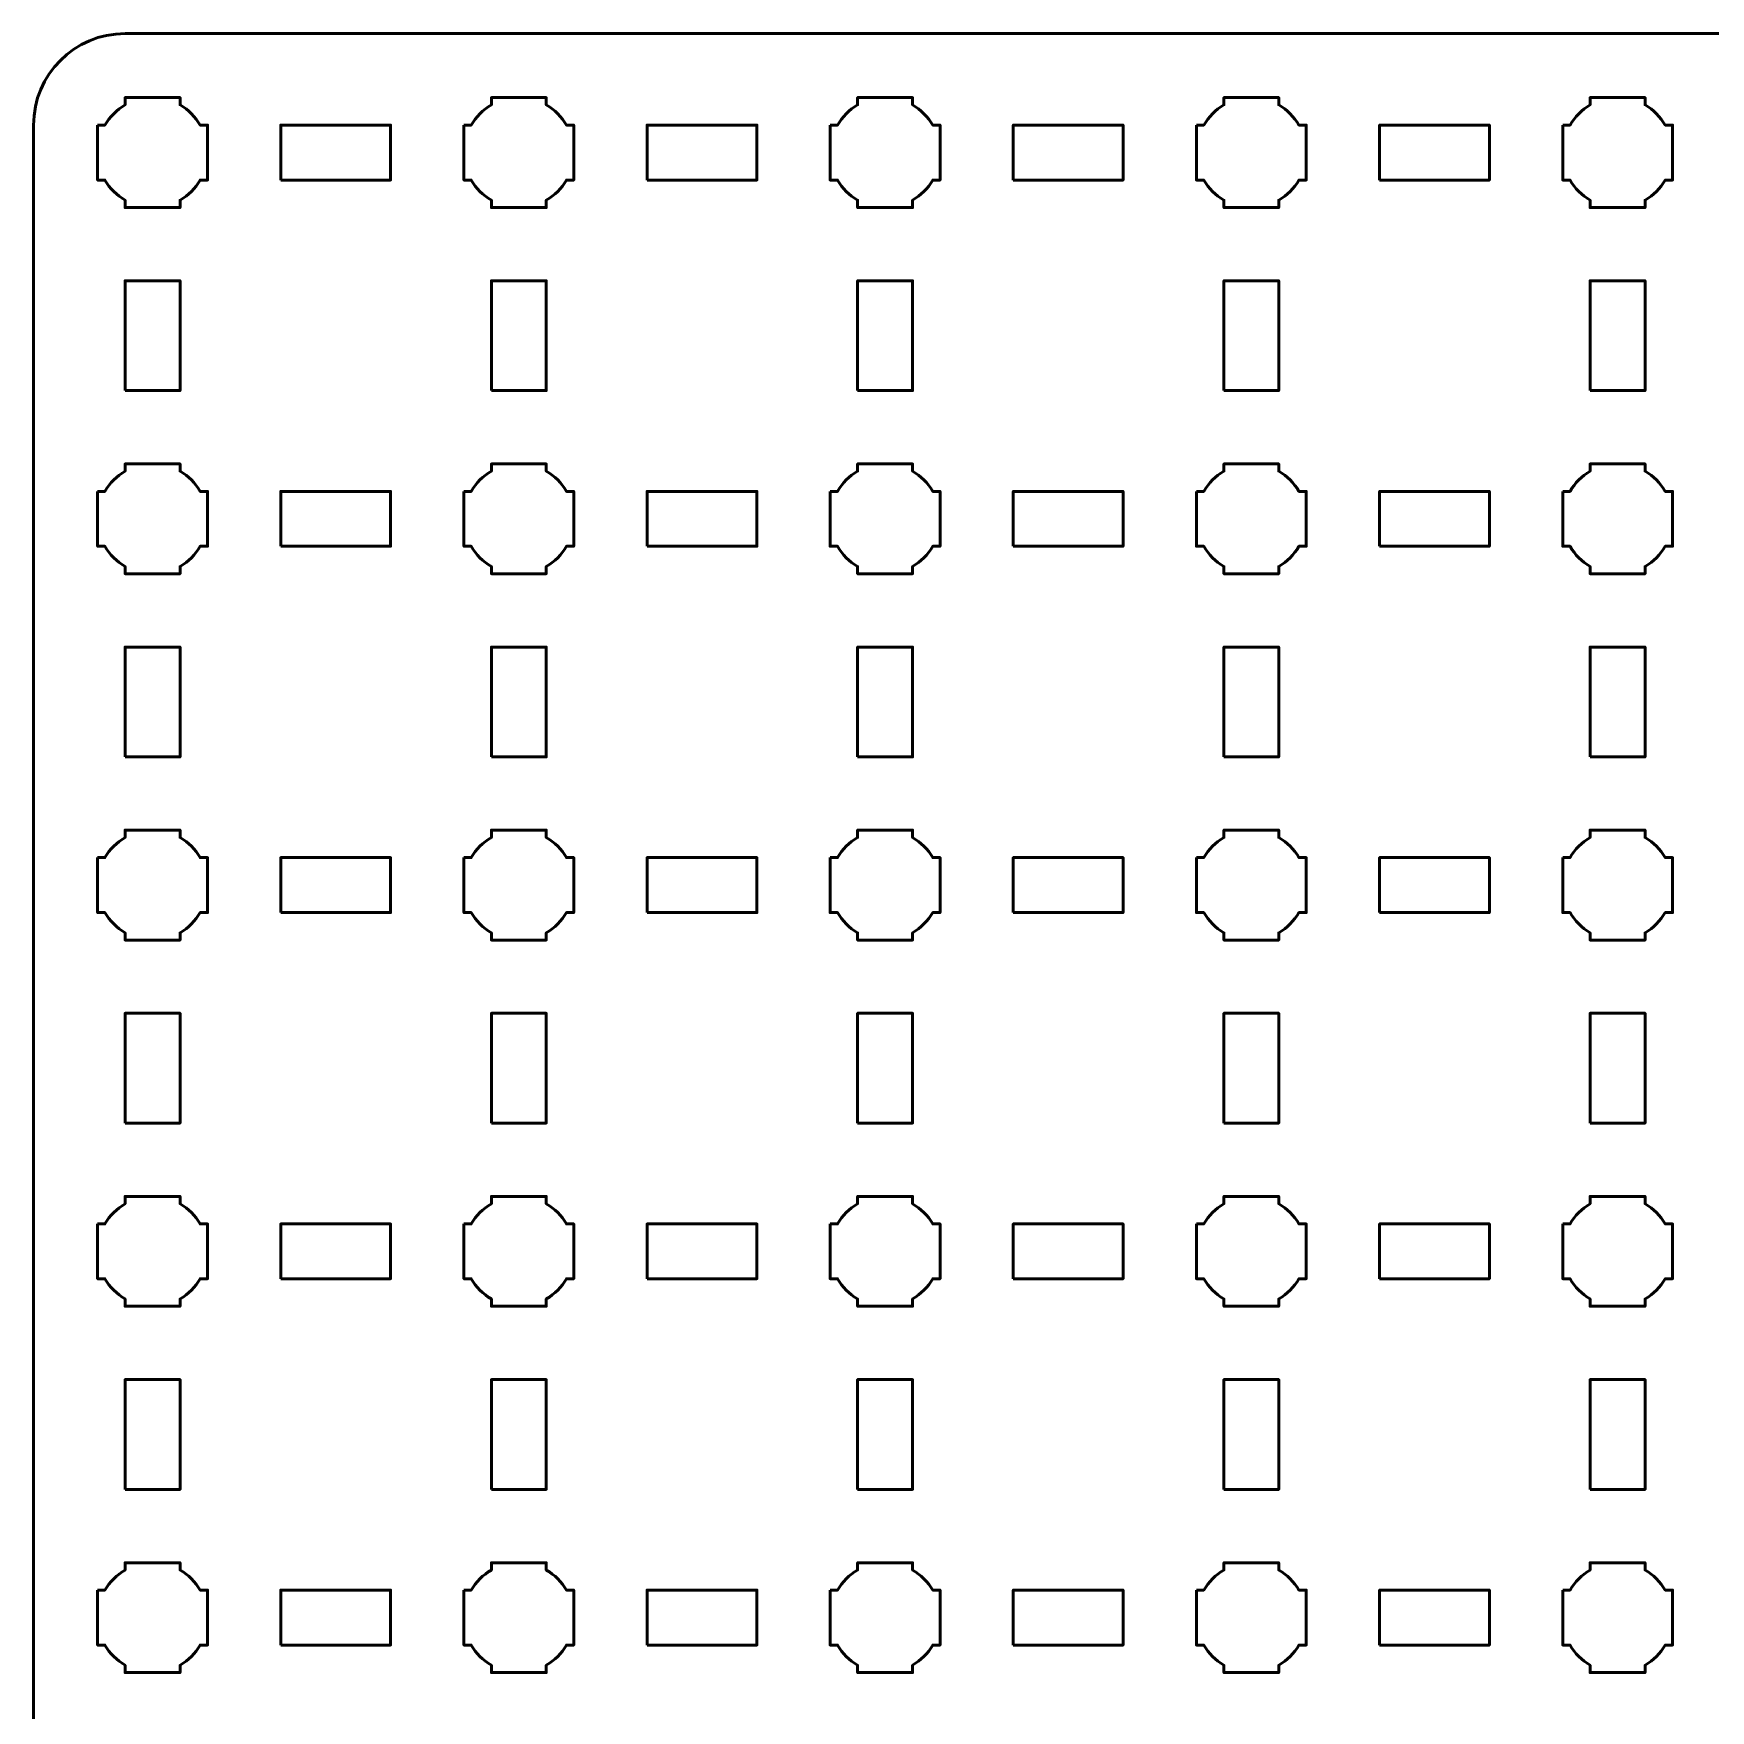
# Model space of a CAD drawing. Header units: centimetres. Extents: x -20.1 to -0.8, y -24.5 to -5.2.
# Drawn here: x -20.15 to -10.99, y -14.36 to -5.2 of the extents above; entities that cross this region are included whole.
import ezdxf

# ---------------------------------------------------------------- set-up
doc = ezdxf.new("R2010")
doc.units = ezdxf.units.CM
doc.header["$MEASUREMENT"] = 0
doc.layers.add('Layer 1', color=7, linetype='Continuous')

msp = doc.modelspace()

# ---------------------------------------------------------------- linework, layer by layer
at = {"layer": 'Layer 1', "color": 250, "lineweight": 53}
for points in [[(-18.8, -6), (-18.2, -6), (-18.2, -5.7), (-18.8, -5.7), (-18.8, -6)], [(-16.8, -6), (-16.2, -6), (-16.2, -5.7), (-16.8, -5.7), (-16.8, -6)], [(-14.8, -6), (-14.2, -6), (-14.2, -5.7), (-14.8, -5.7), (-14.8, -6)], [(-12.8, -6), (-12.2, -6), (-12.2, -5.7), (-12.8, -5.7), (-12.8, -6)], [(-19.65, -7.15), (-19.35, -7.15), (-19.35, -6.55), (-19.65, -6.55), (-19.65, -7.15)], [(-17.65, -7.15), (-17.35, -7.15), (-17.35, -6.55), (-17.65, -6.55), (-17.65, -7.15)], [(-15.65, -7.15), (-15.35, -7.15), (-15.35, -6.55), (-15.65, -6.55), (-15.65, -7.15)], [(-13.65, -7.15), (-13.35, -7.15), (-13.35, -6.55), (-13.65, -6.55), (-13.65, -7.15)], [(-11.65, -7.15), (-11.35, -7.15), (-11.35, -6.55), (-11.65, -6.55), (-11.65, -7.15)], [(-18.8, -8), (-18.2, -8), (-18.2, -7.7), (-18.8, -7.7), (-18.8, -8)], [(-16.8, -8), (-16.2, -8), (-16.2, -7.7), (-16.8, -7.7), (-16.8, -8)], [(-14.8, -8), (-14.2, -8), (-14.2, -7.7), (-14.8, -7.7), (-14.8, -8)], [(-12.8, -8), (-12.2, -8), (-12.2, -7.7), (-12.8, -7.7), (-12.8, -8)], [(-19.65, -9.15), (-19.35, -9.15), (-19.35, -8.55), (-19.65, -8.55), (-19.65, -9.15)], [(-17.65, -9.15), (-17.35, -9.15), (-17.35, -8.55), (-17.65, -8.55), (-17.65, -9.15)], [(-15.65, -9.15), (-15.35, -9.15), (-15.35, -8.55), (-15.65, -8.55), (-15.65, -9.15)], [(-13.65, -9.15), (-13.35, -9.15), (-13.35, -8.55), (-13.65, -8.55), (-13.65, -9.15)], [(-11.65, -9.15), (-11.35, -9.15), (-11.35, -8.55), (-11.65, -8.55), (-11.65, -9.15)], [(-18.8, -10), (-18.2, -10), (-18.2, -9.7), (-18.8, -9.7), (-18.8, -10)], [(-16.8, -10), (-16.2, -10), (-16.2, -9.7), (-16.8, -9.7), (-16.8, -10)], [(-14.8, -10), (-14.2, -10), (-14.2, -9.7), (-14.8, -9.7), (-14.8, -10)], [(-12.8, -10), (-12.2, -10), (-12.2, -9.7), (-12.8, -9.7), (-12.8, -10)], [(-19.65, -11.15), (-19.35, -11.15), (-19.35, -10.55), (-19.65, -10.55), (-19.65, -11.15)], [(-17.65, -11.15), (-17.35, -11.15), (-17.35, -10.55), (-17.65, -10.55), (-17.65, -11.15)], [(-15.65, -11.15), (-15.35, -11.15), (-15.35, -10.55), (-15.65, -10.55), (-15.65, -11.15)], [(-13.65, -11.15), (-13.35, -11.15), (-13.35, -10.55), (-13.65, -10.55), (-13.65, -11.15)], [(-11.65, -11.15), (-11.35, -11.15), (-11.35, -10.55), (-11.65, -10.55), (-11.65, -11.15)], [(-18.8, -12), (-18.2, -12), (-18.2, -11.7), (-18.8, -11.7), (-18.8, -12)], [(-16.8, -12), (-16.2, -12), (-16.2, -11.7), (-16.8, -11.7), (-16.8, -12)], [(-14.8, -12), (-14.2, -12), (-14.2, -11.7), (-14.8, -11.7), (-14.8, -12)], [(-12.8, -12), (-12.2, -12), (-12.2, -11.7), (-12.8, -11.7), (-12.8, -12)], [(-19.65, -13.15), (-19.35, -13.15), (-19.35, -12.55), (-19.65, -12.55), (-19.65, -13.15)], [(-17.65, -13.15), (-17.35, -13.15), (-17.35, -12.55), (-17.65, -12.55), (-17.65, -13.15)], [(-15.65, -13.15), (-15.35, -13.15), (-15.35, -12.55), (-15.65, -12.55), (-15.65, -13.15)], [(-13.65, -13.15), (-13.35, -13.15), (-13.35, -12.55), (-13.65, -12.55), (-13.65, -13.15)], [(-11.65, -13.15), (-11.35, -13.15), (-11.35, -12.55), (-11.65, -12.55), (-11.65, -13.15)], [(-18.8, -14), (-18.2, -14), (-18.2, -13.7), (-18.8, -13.7), (-18.8, -14)], [(-16.8, -14), (-16.2, -14), (-16.2, -13.7), (-16.8, -13.7), (-16.8, -14)], [(-14.8, -14), (-14.2, -14), (-14.2, -13.7), (-14.8, -13.7), (-14.8, -14)], [(-12.8, -14), (-12.2, -14), (-12.2, -13.7), (-12.8, -13.7), (-12.8, -14)]]:
    msp.add_lwpolyline(points, close=True, dxfattribs=at)
msp.add_open_spline([(-20.15, -24), (-20.15, -24), (-20.15, -5.7), (-20.15, -5.7), (-20.15, -5.7), (-20.15, -5.42391), (-19.92609, -5.2), (-19.65, -5.2), (-19.65, -5.2), (-19.65, -5.2), (-1.35, -5.2), (-1.35, -5.2), (-1.35, -5.2), (-1.07391, -5.2), (-0.85, -5.42391), (-0.85, -5.7), (-0.85, -5.7), (-0.85, -5.7), (-0.85, -24), (-0.85, -24), (-0.85, -24), (-0.85, -24.27609), (-1.07391, -24.5), (-1.35, -24.5), (-1.35, -24.5), (-1.35, -24.5), (-19.65, -24.5), (-19.65, -24.5), (-19.65, -24.5), (-19.92609, -24.5), (-20.15, -24.27609), (-20.15, -24)], degree=3, knots=[0, 0, 0, 0, 0.125, 0.125, 0.125, 0.125, 0.25, 0.25, 0.25, 0.25, 0.375, 0.375, 0.375, 0.375, 0.5, 0.5, 0.5, 0.5, 0.625, 0.625, 0.625, 0.625, 0.75, 0.75, 0.75, 0.75, 0.875, 0.875, 0.875, 0.875, 1, 1, 1, 1], dxfattribs=at)
at = {"layer": 'Layer 1', "lineweight": 53}
for points in [[(-19.8, -5.7), (-19.8, -5.7), (-19.75985, -5.7), (-19.75985, -5.7), (-19.75985, -5.7), (-19.7335, -5.65447), (-19.69553, -5.6165), (-19.65, -5.59015), (-19.65, -5.59015), (-19.65, -5.59015), (-19.65, -5.55), (-19.65, -5.55), (-19.65, -5.55), (-19.65, -5.55), (-19.5, -5.55), (-19.5, -5.55), (-19.5, -5.55), (-19.5, -5.55), (-19.35, -5.55), (-19.35, -5.55), (-19.35, -5.55), (-19.35, -5.55), (-19.35, -5.59015), (-19.35, -5.59015), (-19.35, -5.59015), (-19.30447, -5.6165), (-19.2665, -5.65447), (-19.24015, -5.7), (-19.24015, -5.7), (-19.24015, -5.7), (-19.2, -5.7), (-19.2, -5.7), (-19.2, -5.7), (-19.2, -5.7), (-19.2, -5.85), (-19.2, -5.85), (-19.2, -5.85), (-19.2, -5.85), (-19.2, -6), (-19.2, -6), (-19.2, -6), (-19.2, -6), (-19.24015, -6), (-19.24015, -6), (-19.24015, -6), (-19.2665, -6.04553), (-19.30447, -6.0835), (-19.35, -6.10985), (-19.35, -6.10985), (-19.35, -6.10985), (-19.35, -6.15), (-19.35, -6.15), (-19.35, -6.15), (-19.35, -6.15), (-19.5, -6.15), (-19.5, -6.15), (-19.5, -6.15), (-19.5, -6.15), (-19.65, -6.15), (-19.65, -6.15), (-19.65, -6.15), (-19.65, -6.15), (-19.65, -6.10985), (-19.65, -6.10985), (-19.65, -6.10985), (-19.69553, -6.0835), (-19.7335, -6.04553), (-19.75985, -6), (-19.75985, -6), (-19.75985, -6), (-19.8, -6), (-19.8, -6), (-19.8, -6), (-19.8, -6), (-19.8, -5.85), (-19.8, -5.85), (-19.8, -5.85), (-19.8, -5.85), (-19.8, -5.7), (-19.8, -5.7)], [(-17.8, -5.7), (-17.8, -5.7), (-17.75985, -5.7), (-17.75985, -5.7), (-17.75985, -5.7), (-17.7335, -5.65447), (-17.69553, -5.6165), (-17.65, -5.59015), (-17.65, -5.59015), (-17.65, -5.59015), (-17.65, -5.55), (-17.65, -5.55), (-17.65, -5.55), (-17.65, -5.55), (-17.5, -5.55), (-17.5, -5.55), (-17.5, -5.55), (-17.5, -5.55), (-17.35, -5.55), (-17.35, -5.55), (-17.35, -5.55), (-17.35, -5.55), (-17.35, -5.59015), (-17.35, -5.59015), (-17.35, -5.59015), (-17.30447, -5.6165), (-17.2665, -5.65447), (-17.24015, -5.7), (-17.24015, -5.7), (-17.24015, -5.7), (-17.2, -5.7), (-17.2, -5.7), (-17.2, -5.7), (-17.2, -5.7), (-17.2, -5.85), (-17.2, -5.85), (-17.2, -5.85), (-17.2, -5.85), (-17.2, -6), (-17.2, -6), (-17.2, -6), (-17.2, -6), (-17.24015, -6), (-17.24015, -6), (-17.24015, -6), (-17.2665, -6.04553), (-17.30447, -6.0835), (-17.35, -6.10985), (-17.35, -6.10985), (-17.35, -6.10985), (-17.35, -6.15), (-17.35, -6.15), (-17.35, -6.15), (-17.35, -6.15), (-17.5, -6.15), (-17.5, -6.15), (-17.5, -6.15), (-17.5, -6.15), (-17.65, -6.15), (-17.65, -6.15), (-17.65, -6.15), (-17.65, -6.15), (-17.65, -6.10985), (-17.65, -6.10985), (-17.65, -6.10985), (-17.69553, -6.0835), (-17.7335, -6.04553), (-17.75985, -6), (-17.75985, -6), (-17.75985, -6), (-17.8, -6), (-17.8, -6), (-17.8, -6), (-17.8, -6), (-17.8, -5.85), (-17.8, -5.85), (-17.8, -5.85), (-17.8, -5.85), (-17.8, -5.7), (-17.8, -5.7)], [(-15.8, -5.7), (-15.8, -5.7), (-15.75985, -5.7), (-15.75985, -5.7), (-15.75985, -5.7), (-15.7335, -5.65447), (-15.69553, -5.6165), (-15.65, -5.59015), (-15.65, -5.59015), (-15.65, -5.59015), (-15.65, -5.55), (-15.65, -5.55), (-15.65, -5.55), (-15.65, -5.55), (-15.5, -5.55), (-15.5, -5.55), (-15.5, -5.55), (-15.5, -5.55), (-15.35, -5.55), (-15.35, -5.55), (-15.35, -5.55), (-15.35, -5.55), (-15.35, -5.59015), (-15.35, -5.59015), (-15.35, -5.59015), (-15.30447, -5.6165), (-15.2665, -5.65447), (-15.24015, -5.7), (-15.24015, -5.7), (-15.24015, -5.7), (-15.2, -5.7), (-15.2, -5.7), (-15.2, -5.7), (-15.2, -5.7), (-15.2, -5.85), (-15.2, -5.85), (-15.2, -5.85), (-15.2, -5.85), (-15.2, -6), (-15.2, -6), (-15.2, -6), (-15.2, -6), (-15.24015, -6), (-15.24015, -6), (-15.24015, -6), (-15.2665, -6.04553), (-15.30447, -6.0835), (-15.35, -6.10985), (-15.35, -6.10985), (-15.35, -6.10985), (-15.35, -6.15), (-15.35, -6.15), (-15.35, -6.15), (-15.35, -6.15), (-15.5, -6.15), (-15.5, -6.15), (-15.5, -6.15), (-15.5, -6.15), (-15.65, -6.15), (-15.65, -6.15), (-15.65, -6.15), (-15.65, -6.15), (-15.65, -6.10985), (-15.65, -6.10985), (-15.65, -6.10985), (-15.69553, -6.0835), (-15.7335, -6.04553), (-15.75985, -6), (-15.75985, -6), (-15.75985, -6), (-15.8, -6), (-15.8, -6), (-15.8, -6), (-15.8, -6), (-15.8, -5.85), (-15.8, -5.85), (-15.8, -5.85), (-15.8, -5.85), (-15.8, -5.7), (-15.8, -5.7)], [(-13.8, -5.7), (-13.8, -5.7), (-13.75985, -5.7), (-13.75985, -5.7), (-13.75985, -5.7), (-13.7335, -5.65447), (-13.69553, -5.6165), (-13.65, -5.59015), (-13.65, -5.59015), (-13.65, -5.59015), (-13.65, -5.55), (-13.65, -5.55), (-13.65, -5.55), (-13.65, -5.55), (-13.5, -5.55), (-13.5, -5.55), (-13.5, -5.55), (-13.5, -5.55), (-13.35, -5.55), (-13.35, -5.55), (-13.35, -5.55), (-13.35, -5.55), (-13.35, -5.59015), (-13.35, -5.59015), (-13.35, -5.59015), (-13.30447, -5.6165), (-13.2665, -5.65447), (-13.24015, -5.7), (-13.24015, -5.7), (-13.24015, -5.7), (-13.2, -5.7), (-13.2, -5.7), (-13.2, -5.7), (-13.2, -5.7), (-13.2, -5.85), (-13.2, -5.85), (-13.2, -5.85), (-13.2, -5.85), (-13.2, -6), (-13.2, -6), (-13.2, -6), (-13.2, -6), (-13.24015, -6), (-13.24015, -6), (-13.24015, -6), (-13.2665, -6.04553), (-13.30447, -6.0835), (-13.35, -6.10985), (-13.35, -6.10985), (-13.35, -6.10985), (-13.35, -6.15), (-13.35, -6.15), (-13.35, -6.15), (-13.35, -6.15), (-13.5, -6.15), (-13.5, -6.15), (-13.5, -6.15), (-13.5, -6.15), (-13.65, -6.15), (-13.65, -6.15), (-13.65, -6.15), (-13.65, -6.15), (-13.65, -6.10985), (-13.65, -6.10985), (-13.65, -6.10985), (-13.69553, -6.0835), (-13.7335, -6.04553), (-13.75985, -6), (-13.75985, -6), (-13.75985, -6), (-13.8, -6), (-13.8, -6), (-13.8, -6), (-13.8, -6), (-13.8, -5.85), (-13.8, -5.85), (-13.8, -5.85), (-13.8, -5.85), (-13.8, -5.7), (-13.8, -5.7)], [(-11.8, -5.7), (-11.8, -5.7), (-11.75985, -5.7), (-11.75985, -5.7), (-11.75985, -5.7), (-11.7335, -5.65447), (-11.69553, -5.6165), (-11.65, -5.59015), (-11.65, -5.59015), (-11.65, -5.59015), (-11.65, -5.55), (-11.65, -5.55), (-11.65, -5.55), (-11.65, -5.55), (-11.5, -5.55), (-11.5, -5.55), (-11.5, -5.55), (-11.5, -5.55), (-11.35, -5.55), (-11.35, -5.55), (-11.35, -5.55), (-11.35, -5.55), (-11.35, -5.59015), (-11.35, -5.59015), (-11.35, -5.59015), (-11.30447, -5.6165), (-11.2665, -5.65447), (-11.24015, -5.7), (-11.24015, -5.7), (-11.24015, -5.7), (-11.2, -5.7), (-11.2, -5.7), (-11.2, -5.7), (-11.2, -5.7), (-11.2, -5.85), (-11.2, -5.85), (-11.2, -5.85), (-11.2, -5.85), (-11.2, -6), (-11.2, -6), (-11.2, -6), (-11.2, -6), (-11.24015, -6), (-11.24015, -6), (-11.24015, -6), (-11.2665, -6.04553), (-11.30447, -6.0835), (-11.35, -6.10985), (-11.35, -6.10985), (-11.35, -6.10985), (-11.35, -6.15), (-11.35, -6.15), (-11.35, -6.15), (-11.35, -6.15), (-11.5, -6.15), (-11.5, -6.15), (-11.5, -6.15), (-11.5, -6.15), (-11.65, -6.15), (-11.65, -6.15), (-11.65, -6.15), (-11.65, -6.15), (-11.65, -6.10985), (-11.65, -6.10985), (-11.65, -6.10985), (-11.69553, -6.0835), (-11.7335, -6.04553), (-11.75985, -6), (-11.75985, -6), (-11.75985, -6), (-11.8, -6), (-11.8, -6), (-11.8, -6), (-11.8, -6), (-11.8, -5.85), (-11.8, -5.85), (-11.8, -5.85), (-11.8, -5.85), (-11.8, -5.7), (-11.8, -5.7)], [(-19.8, -7.7), (-19.8, -7.7), (-19.75985, -7.7), (-19.75985, -7.7), (-19.75985, -7.7), (-19.7335, -7.65447), (-19.69553, -7.6165), (-19.65, -7.59015), (-19.65, -7.59015), (-19.65, -7.59015), (-19.65, -7.55), (-19.65, -7.55), (-19.65, -7.55), (-19.65, -7.55), (-19.5, -7.55), (-19.5, -7.55), (-19.5, -7.55), (-19.5, -7.55), (-19.35, -7.55), (-19.35, -7.55), (-19.35, -7.55), (-19.35, -7.55), (-19.35, -7.59015), (-19.35, -7.59015), (-19.35, -7.59015), (-19.30447, -7.6165), (-19.2665, -7.65447), (-19.24015, -7.7), (-19.24015, -7.7), (-19.24015, -7.7), (-19.2, -7.7), (-19.2, -7.7), (-19.2, -7.7), (-19.2, -7.7), (-19.2, -7.85), (-19.2, -7.85), (-19.2, -7.85), (-19.2, -7.85), (-19.2, -8), (-19.2, -8), (-19.2, -8), (-19.2, -8), (-19.24015, -8), (-19.24015, -8), (-19.24015, -8), (-19.2665, -8.04553), (-19.30447, -8.0835), (-19.35, -8.10985), (-19.35, -8.10985), (-19.35, -8.10985), (-19.35, -8.15), (-19.35, -8.15), (-19.35, -8.15), (-19.35, -8.15), (-19.5, -8.15), (-19.5, -8.15), (-19.5, -8.15), (-19.5, -8.15), (-19.65, -8.15), (-19.65, -8.15), (-19.65, -8.15), (-19.65, -8.15), (-19.65, -8.10985), (-19.65, -8.10985), (-19.65, -8.10985), (-19.69553, -8.0835), (-19.7335, -8.04553), (-19.75985, -8), (-19.75985, -8), (-19.75985, -8), (-19.8, -8), (-19.8, -8), (-19.8, -8), (-19.8, -8), (-19.8, -7.85), (-19.8, -7.85), (-19.8, -7.85), (-19.8, -7.85), (-19.8, -7.7), (-19.8, -7.7)], [(-17.8, -7.7), (-17.8, -7.7), (-17.75985, -7.7), (-17.75985, -7.7), (-17.75985, -7.7), (-17.7335, -7.65447), (-17.69553, -7.6165), (-17.65, -7.59015), (-17.65, -7.59015), (-17.65, -7.59015), (-17.65, -7.55), (-17.65, -7.55), (-17.65, -7.55), (-17.65, -7.55), (-17.5, -7.55), (-17.5, -7.55), (-17.5, -7.55), (-17.5, -7.55), (-17.35, -7.55), (-17.35, -7.55), (-17.35, -7.55), (-17.35, -7.55), (-17.35, -7.59015), (-17.35, -7.59015), (-17.35, -7.59015), (-17.30447, -7.6165), (-17.2665, -7.65447), (-17.24015, -7.7), (-17.24015, -7.7), (-17.24015, -7.7), (-17.2, -7.7), (-17.2, -7.7), (-17.2, -7.7), (-17.2, -7.7), (-17.2, -7.85), (-17.2, -7.85), (-17.2, -7.85), (-17.2, -7.85), (-17.2, -8), (-17.2, -8), (-17.2, -8), (-17.2, -8), (-17.24015, -8), (-17.24015, -8), (-17.24015, -8), (-17.2665, -8.04553), (-17.30447, -8.0835), (-17.35, -8.10985), (-17.35, -8.10985), (-17.35, -8.10985), (-17.35, -8.15), (-17.35, -8.15), (-17.35, -8.15), (-17.35, -8.15), (-17.5, -8.15), (-17.5, -8.15), (-17.5, -8.15), (-17.5, -8.15), (-17.65, -8.15), (-17.65, -8.15), (-17.65, -8.15), (-17.65, -8.15), (-17.65, -8.10985), (-17.65, -8.10985), (-17.65, -8.10985), (-17.69553, -8.0835), (-17.7335, -8.04553), (-17.75985, -8), (-17.75985, -8), (-17.75985, -8), (-17.8, -8), (-17.8, -8), (-17.8, -8), (-17.8, -8), (-17.8, -7.85), (-17.8, -7.85), (-17.8, -7.85), (-17.8, -7.85), (-17.8, -7.7), (-17.8, -7.7)], [(-15.8, -7.7), (-15.8, -7.7), (-15.75985, -7.7), (-15.75985, -7.7), (-15.75985, -7.7), (-15.7335, -7.65447), (-15.69553, -7.6165), (-15.65, -7.59015), (-15.65, -7.59015), (-15.65, -7.59015), (-15.65, -7.55), (-15.65, -7.55), (-15.65, -7.55), (-15.65, -7.55), (-15.5, -7.55), (-15.5, -7.55), (-15.5, -7.55), (-15.5, -7.55), (-15.35, -7.55), (-15.35, -7.55), (-15.35, -7.55), (-15.35, -7.55), (-15.35, -7.59015), (-15.35, -7.59015), (-15.35, -7.59015), (-15.30447, -7.6165), (-15.2665, -7.65447), (-15.24015, -7.7), (-15.24015, -7.7), (-15.24015, -7.7), (-15.2, -7.7), (-15.2, -7.7), (-15.2, -7.7), (-15.2, -7.7), (-15.2, -7.85), (-15.2, -7.85), (-15.2, -7.85), (-15.2, -7.85), (-15.2, -8), (-15.2, -8), (-15.2, -8), (-15.2, -8), (-15.24015, -8), (-15.24015, -8), (-15.24015, -8), (-15.2665, -8.04553), (-15.30447, -8.0835), (-15.35, -8.10985), (-15.35, -8.10985), (-15.35, -8.10985), (-15.35, -8.15), (-15.35, -8.15), (-15.35, -8.15), (-15.35, -8.15), (-15.5, -8.15), (-15.5, -8.15), (-15.5, -8.15), (-15.5, -8.15), (-15.65, -8.15), (-15.65, -8.15), (-15.65, -8.15), (-15.65, -8.15), (-15.65, -8.10985), (-15.65, -8.10985), (-15.65, -8.10985), (-15.69553, -8.0835), (-15.7335, -8.04553), (-15.75985, -8), (-15.75985, -8), (-15.75985, -8), (-15.8, -8), (-15.8, -8), (-15.8, -8), (-15.8, -8), (-15.8, -7.85), (-15.8, -7.85), (-15.8, -7.85), (-15.8, -7.85), (-15.8, -7.7), (-15.8, -7.7)], [(-13.8, -7.7), (-13.8, -7.7), (-13.75985, -7.7), (-13.75985, -7.7), (-13.75985, -7.7), (-13.7335, -7.65447), (-13.69553, -7.6165), (-13.65, -7.59015), (-13.65, -7.59015), (-13.65, -7.59015), (-13.65, -7.55), (-13.65, -7.55), (-13.65, -7.55), (-13.65, -7.55), (-13.5, -7.55), (-13.5, -7.55), (-13.5, -7.55), (-13.5, -7.55), (-13.35, -7.55), (-13.35, -7.55), (-13.35, -7.55), (-13.35, -7.55), (-13.35, -7.59015), (-13.35, -7.59015), (-13.35, -7.59015), (-13.30447, -7.6165), (-13.2665, -7.65447), (-13.24015, -7.7), (-13.24015, -7.7), (-13.24015, -7.7), (-13.2, -7.7), (-13.2, -7.7), (-13.2, -7.7), (-13.2, -7.7), (-13.2, -7.85), (-13.2, -7.85), (-13.2, -7.85), (-13.2, -7.85), (-13.2, -8), (-13.2, -8), (-13.2, -8), (-13.2, -8), (-13.24015, -8), (-13.24015, -8), (-13.24015, -8), (-13.2665, -8.04553), (-13.30447, -8.0835), (-13.35, -8.10985), (-13.35, -8.10985), (-13.35, -8.10985), (-13.35, -8.15), (-13.35, -8.15), (-13.35, -8.15), (-13.35, -8.15), (-13.5, -8.15), (-13.5, -8.15), (-13.5, -8.15), (-13.5, -8.15), (-13.65, -8.15), (-13.65, -8.15), (-13.65, -8.15), (-13.65, -8.15), (-13.65, -8.10985), (-13.65, -8.10985), (-13.65, -8.10985), (-13.69553, -8.0835), (-13.7335, -8.04553), (-13.75985, -8), (-13.75985, -8), (-13.75985, -8), (-13.8, -8), (-13.8, -8), (-13.8, -8), (-13.8, -8), (-13.8, -7.85), (-13.8, -7.85), (-13.8, -7.85), (-13.8, -7.85), (-13.8, -7.7), (-13.8, -7.7)], [(-11.8, -7.7), (-11.8, -7.7), (-11.75985, -7.7), (-11.75985, -7.7), (-11.75985, -7.7), (-11.7335, -7.65447), (-11.69553, -7.6165), (-11.65, -7.59015), (-11.65, -7.59015), (-11.65, -7.59015), (-11.65, -7.55), (-11.65, -7.55), (-11.65, -7.55), (-11.65, -7.55), (-11.5, -7.55), (-11.5, -7.55), (-11.5, -7.55), (-11.5, -7.55), (-11.35, -7.55), (-11.35, -7.55), (-11.35, -7.55), (-11.35, -7.55), (-11.35, -7.59015), (-11.35, -7.59015), (-11.35, -7.59015), (-11.30447, -7.6165), (-11.2665, -7.65447), (-11.24015, -7.7), (-11.24015, -7.7), (-11.24015, -7.7), (-11.2, -7.7), (-11.2, -7.7), (-11.2, -7.7), (-11.2, -7.7), (-11.2, -7.85), (-11.2, -7.85), (-11.2, -7.85), (-11.2, -7.85), (-11.2, -8), (-11.2, -8), (-11.2, -8), (-11.2, -8), (-11.24015, -8), (-11.24015, -8), (-11.24015, -8), (-11.2665, -8.04553), (-11.30447, -8.0835), (-11.35, -8.10985), (-11.35, -8.10985), (-11.35, -8.10985), (-11.35, -8.15), (-11.35, -8.15), (-11.35, -8.15), (-11.35, -8.15), (-11.5, -8.15), (-11.5, -8.15), (-11.5, -8.15), (-11.5, -8.15), (-11.65, -8.15), (-11.65, -8.15), (-11.65, -8.15), (-11.65, -8.15), (-11.65, -8.10985), (-11.65, -8.10985), (-11.65, -8.10985), (-11.69553, -8.0835), (-11.7335, -8.04553), (-11.75985, -8), (-11.75985, -8), (-11.75985, -8), (-11.8, -8), (-11.8, -8), (-11.8, -8), (-11.8, -8), (-11.8, -7.85), (-11.8, -7.85), (-11.8, -7.85), (-11.8, -7.85), (-11.8, -7.7), (-11.8, -7.7)], [(-19.8, -9.7), (-19.8, -9.7), (-19.75985, -9.7), (-19.75985, -9.7), (-19.75985, -9.7), (-19.7335, -9.65447), (-19.69553, -9.6165), (-19.65, -9.59015), (-19.65, -9.59015), (-19.65, -9.59015), (-19.65, -9.55), (-19.65, -9.55), (-19.65, -9.55), (-19.65, -9.55), (-19.5, -9.55), (-19.5, -9.55), (-19.5, -9.55), (-19.5, -9.55), (-19.35, -9.55), (-19.35, -9.55), (-19.35, -9.55), (-19.35, -9.55), (-19.35, -9.59015), (-19.35, -9.59015), (-19.35, -9.59015), (-19.30447, -9.6165), (-19.2665, -9.65447), (-19.24015, -9.7), (-19.24015, -9.7), (-19.24015, -9.7), (-19.2, -9.7), (-19.2, -9.7), (-19.2, -9.7), (-19.2, -9.7), (-19.2, -9.85), (-19.2, -9.85), (-19.2, -9.85), (-19.2, -9.85), (-19.2, -10), (-19.2, -10), (-19.2, -10), (-19.2, -10), (-19.24015, -10), (-19.24015, -10), (-19.24015, -10), (-19.2665, -10.04553), (-19.30447, -10.0835), (-19.35, -10.10985), (-19.35, -10.10985), (-19.35, -10.10985), (-19.35, -10.15), (-19.35, -10.15), (-19.35, -10.15), (-19.35, -10.15), (-19.5, -10.15), (-19.5, -10.15), (-19.5, -10.15), (-19.5, -10.15), (-19.65, -10.15), (-19.65, -10.15), (-19.65, -10.15), (-19.65, -10.15), (-19.65, -10.10985), (-19.65, -10.10985), (-19.65, -10.10985), (-19.69553, -10.0835), (-19.7335, -10.04553), (-19.75985, -10), (-19.75985, -10), (-19.75985, -10), (-19.8, -10), (-19.8, -10), (-19.8, -10), (-19.8, -10), (-19.8, -9.85), (-19.8, -9.85), (-19.8, -9.85), (-19.8, -9.85), (-19.8, -9.7), (-19.8, -9.7)], [(-17.8, -9.7), (-17.8, -9.7), (-17.75985, -9.7), (-17.75985, -9.7), (-17.75985, -9.7), (-17.7335, -9.65447), (-17.69553, -9.6165), (-17.65, -9.59015), (-17.65, -9.59015), (-17.65, -9.59015), (-17.65, -9.55), (-17.65, -9.55), (-17.65, -9.55), (-17.65, -9.55), (-17.5, -9.55), (-17.5, -9.55), (-17.5, -9.55), (-17.5, -9.55), (-17.35, -9.55), (-17.35, -9.55), (-17.35, -9.55), (-17.35, -9.55), (-17.35, -9.59015), (-17.35, -9.59015), (-17.35, -9.59015), (-17.30447, -9.6165), (-17.2665, -9.65447), (-17.24015, -9.7), (-17.24015, -9.7), (-17.24015, -9.7), (-17.2, -9.7), (-17.2, -9.7), (-17.2, -9.7), (-17.2, -9.7), (-17.2, -9.85), (-17.2, -9.85), (-17.2, -9.85), (-17.2, -9.85), (-17.2, -10), (-17.2, -10), (-17.2, -10), (-17.2, -10), (-17.24015, -10), (-17.24015, -10), (-17.24015, -10), (-17.2665, -10.04553), (-17.30447, -10.0835), (-17.35, -10.10985), (-17.35, -10.10985), (-17.35, -10.10985), (-17.35, -10.15), (-17.35, -10.15), (-17.35, -10.15), (-17.35, -10.15), (-17.5, -10.15), (-17.5, -10.15), (-17.5, -10.15), (-17.5, -10.15), (-17.65, -10.15), (-17.65, -10.15), (-17.65, -10.15), (-17.65, -10.15), (-17.65, -10.10985), (-17.65, -10.10985), (-17.65, -10.10985), (-17.69553, -10.0835), (-17.7335, -10.04553), (-17.75985, -10), (-17.75985, -10), (-17.75985, -10), (-17.8, -10), (-17.8, -10), (-17.8, -10), (-17.8, -10), (-17.8, -9.85), (-17.8, -9.85), (-17.8, -9.85), (-17.8, -9.85), (-17.8, -9.7), (-17.8, -9.7)], [(-15.8, -9.7), (-15.8, -9.7), (-15.75985, -9.7), (-15.75985, -9.7), (-15.75985, -9.7), (-15.7335, -9.65447), (-15.69553, -9.6165), (-15.65, -9.59015), (-15.65, -9.59015), (-15.65, -9.59015), (-15.65, -9.55), (-15.65, -9.55), (-15.65, -9.55), (-15.65, -9.55), (-15.5, -9.55), (-15.5, -9.55), (-15.5, -9.55), (-15.5, -9.55), (-15.35, -9.55), (-15.35, -9.55), (-15.35, -9.55), (-15.35, -9.55), (-15.35, -9.59015), (-15.35, -9.59015), (-15.35, -9.59015), (-15.30447, -9.6165), (-15.2665, -9.65447), (-15.24015, -9.7), (-15.24015, -9.7), (-15.24015, -9.7), (-15.2, -9.7), (-15.2, -9.7), (-15.2, -9.7), (-15.2, -9.7), (-15.2, -9.85), (-15.2, -9.85), (-15.2, -9.85), (-15.2, -9.85), (-15.2, -10), (-15.2, -10), (-15.2, -10), (-15.2, -10), (-15.24015, -10), (-15.24015, -10), (-15.24015, -10), (-15.2665, -10.04553), (-15.30447, -10.0835), (-15.35, -10.10985), (-15.35, -10.10985), (-15.35, -10.10985), (-15.35, -10.15), (-15.35, -10.15), (-15.35, -10.15), (-15.35, -10.15), (-15.5, -10.15), (-15.5, -10.15), (-15.5, -10.15), (-15.5, -10.15), (-15.65, -10.15), (-15.65, -10.15), (-15.65, -10.15), (-15.65, -10.15), (-15.65, -10.10985), (-15.65, -10.10985), (-15.65, -10.10985), (-15.69553, -10.0835), (-15.7335, -10.04553), (-15.75985, -10), (-15.75985, -10), (-15.75985, -10), (-15.8, -10), (-15.8, -10), (-15.8, -10), (-15.8, -10), (-15.8, -9.85), (-15.8, -9.85), (-15.8, -9.85), (-15.8, -9.85), (-15.8, -9.7), (-15.8, -9.7)], [(-13.8, -9.7), (-13.8, -9.7), (-13.75985, -9.7), (-13.75985, -9.7), (-13.75985, -9.7), (-13.7335, -9.65447), (-13.69553, -9.6165), (-13.65, -9.59015), (-13.65, -9.59015), (-13.65, -9.59015), (-13.65, -9.55), (-13.65, -9.55), (-13.65, -9.55), (-13.65, -9.55), (-13.5, -9.55), (-13.5, -9.55), (-13.5, -9.55), (-13.5, -9.55), (-13.35, -9.55), (-13.35, -9.55), (-13.35, -9.55), (-13.35, -9.55), (-13.35, -9.59015), (-13.35, -9.59015), (-13.35, -9.59015), (-13.30447, -9.6165), (-13.2665, -9.65447), (-13.24015, -9.7), (-13.24015, -9.7), (-13.24015, -9.7), (-13.2, -9.7), (-13.2, -9.7), (-13.2, -9.7), (-13.2, -9.7), (-13.2, -9.85), (-13.2, -9.85), (-13.2, -9.85), (-13.2, -9.85), (-13.2, -10), (-13.2, -10), (-13.2, -10), (-13.2, -10), (-13.24015, -10), (-13.24015, -10), (-13.24015, -10), (-13.2665, -10.04553), (-13.30447, -10.0835), (-13.35, -10.10985), (-13.35, -10.10985), (-13.35, -10.10985), (-13.35, -10.15), (-13.35, -10.15), (-13.35, -10.15), (-13.35, -10.15), (-13.5, -10.15), (-13.5, -10.15), (-13.5, -10.15), (-13.5, -10.15), (-13.65, -10.15), (-13.65, -10.15), (-13.65, -10.15), (-13.65, -10.15), (-13.65, -10.10985), (-13.65, -10.10985), (-13.65, -10.10985), (-13.69553, -10.0835), (-13.7335, -10.04553), (-13.75985, -10), (-13.75985, -10), (-13.75985, -10), (-13.8, -10), (-13.8, -10), (-13.8, -10), (-13.8, -10), (-13.8, -9.85), (-13.8, -9.85), (-13.8, -9.85), (-13.8, -9.85), (-13.8, -9.7), (-13.8, -9.7)], [(-11.8, -9.7), (-11.8, -9.7), (-11.75985, -9.7), (-11.75985, -9.7), (-11.75985, -9.7), (-11.7335, -9.65447), (-11.69553, -9.6165), (-11.65, -9.59015), (-11.65, -9.59015), (-11.65, -9.59015), (-11.65, -9.55), (-11.65, -9.55), (-11.65, -9.55), (-11.65, -9.55), (-11.5, -9.55), (-11.5, -9.55), (-11.5, -9.55), (-11.5, -9.55), (-11.35, -9.55), (-11.35, -9.55), (-11.35, -9.55), (-11.35, -9.55), (-11.35, -9.59015), (-11.35, -9.59015), (-11.35, -9.59015), (-11.30447, -9.6165), (-11.2665, -9.65447), (-11.24015, -9.7), (-11.24015, -9.7), (-11.24015, -9.7), (-11.2, -9.7), (-11.2, -9.7), (-11.2, -9.7), (-11.2, -9.7), (-11.2, -9.85), (-11.2, -9.85), (-11.2, -9.85), (-11.2, -9.85), (-11.2, -10), (-11.2, -10), (-11.2, -10), (-11.2, -10), (-11.24015, -10), (-11.24015, -10), (-11.24015, -10), (-11.2665, -10.04553), (-11.30447, -10.0835), (-11.35, -10.10985), (-11.35, -10.10985), (-11.35, -10.10985), (-11.35, -10.15), (-11.35, -10.15), (-11.35, -10.15), (-11.35, -10.15), (-11.5, -10.15), (-11.5, -10.15), (-11.5, -10.15), (-11.5, -10.15), (-11.65, -10.15), (-11.65, -10.15), (-11.65, -10.15), (-11.65, -10.15), (-11.65, -10.10985), (-11.65, -10.10985), (-11.65, -10.10985), (-11.69553, -10.0835), (-11.7335, -10.04553), (-11.75985, -10), (-11.75985, -10), (-11.75985, -10), (-11.8, -10), (-11.8, -10), (-11.8, -10), (-11.8, -10), (-11.8, -9.85), (-11.8, -9.85), (-11.8, -9.85), (-11.8, -9.85), (-11.8, -9.7), (-11.8, -9.7)], [(-19.8, -11.7), (-19.8, -11.7), (-19.75985, -11.7), (-19.75985, -11.7), (-19.75985, -11.7), (-19.7335, -11.65447), (-19.69553, -11.6165), (-19.65, -11.59015), (-19.65, -11.59015), (-19.65, -11.59015), (-19.65, -11.55), (-19.65, -11.55), (-19.65, -11.55), (-19.65, -11.55), (-19.5, -11.55), (-19.5, -11.55), (-19.5, -11.55), (-19.5, -11.55), (-19.35, -11.55), (-19.35, -11.55), (-19.35, -11.55), (-19.35, -11.55), (-19.35, -11.59015), (-19.35, -11.59015), (-19.35, -11.59015), (-19.30447, -11.6165), (-19.2665, -11.65447), (-19.24015, -11.7), (-19.24015, -11.7), (-19.24015, -11.7), (-19.2, -11.7), (-19.2, -11.7), (-19.2, -11.7), (-19.2, -11.7), (-19.2, -11.85), (-19.2, -11.85), (-19.2, -11.85), (-19.2, -11.85), (-19.2, -12), (-19.2, -12), (-19.2, -12), (-19.2, -12), (-19.24015, -12), (-19.24015, -12), (-19.24015, -12), (-19.2665, -12.04553), (-19.30447, -12.0835), (-19.35, -12.10985), (-19.35, -12.10985), (-19.35, -12.10985), (-19.35, -12.15), (-19.35, -12.15), (-19.35, -12.15), (-19.35, -12.15), (-19.5, -12.15), (-19.5, -12.15), (-19.5, -12.15), (-19.5, -12.15), (-19.65, -12.15), (-19.65, -12.15), (-19.65, -12.15), (-19.65, -12.15), (-19.65, -12.10985), (-19.65, -12.10985), (-19.65, -12.10985), (-19.69553, -12.0835), (-19.7335, -12.04553), (-19.75985, -12), (-19.75985, -12), (-19.75985, -12), (-19.8, -12), (-19.8, -12), (-19.8, -12), (-19.8, -12), (-19.8, -11.85), (-19.8, -11.85), (-19.8, -11.85), (-19.8, -11.85), (-19.8, -11.7), (-19.8, -11.7)], [(-17.8, -11.7), (-17.8, -11.7), (-17.75985, -11.7), (-17.75985, -11.7), (-17.75985, -11.7), (-17.7335, -11.65447), (-17.69553, -11.6165), (-17.65, -11.59015), (-17.65, -11.59015), (-17.65, -11.59015), (-17.65, -11.55), (-17.65, -11.55), (-17.65, -11.55), (-17.65, -11.55), (-17.5, -11.55), (-17.5, -11.55), (-17.5, -11.55), (-17.5, -11.55), (-17.35, -11.55), (-17.35, -11.55), (-17.35, -11.55), (-17.35, -11.55), (-17.35, -11.59015), (-17.35, -11.59015), (-17.35, -11.59015), (-17.30447, -11.6165), (-17.2665, -11.65447), (-17.24015, -11.7), (-17.24015, -11.7), (-17.24015, -11.7), (-17.2, -11.7), (-17.2, -11.7), (-17.2, -11.7), (-17.2, -11.7), (-17.2, -11.85), (-17.2, -11.85), (-17.2, -11.85), (-17.2, -11.85), (-17.2, -12), (-17.2, -12), (-17.2, -12), (-17.2, -12), (-17.24015, -12), (-17.24015, -12), (-17.24015, -12), (-17.2665, -12.04553), (-17.30447, -12.0835), (-17.35, -12.10985), (-17.35, -12.10985), (-17.35, -12.10985), (-17.35, -12.15), (-17.35, -12.15), (-17.35, -12.15), (-17.35, -12.15), (-17.5, -12.15), (-17.5, -12.15), (-17.5, -12.15), (-17.5, -12.15), (-17.65, -12.15), (-17.65, -12.15), (-17.65, -12.15), (-17.65, -12.15), (-17.65, -12.10985), (-17.65, -12.10985), (-17.65, -12.10985), (-17.69553, -12.0835), (-17.7335, -12.04553), (-17.75985, -12), (-17.75985, -12), (-17.75985, -12), (-17.8, -12), (-17.8, -12), (-17.8, -12), (-17.8, -12), (-17.8, -11.85), (-17.8, -11.85), (-17.8, -11.85), (-17.8, -11.85), (-17.8, -11.7), (-17.8, -11.7)], [(-15.8, -11.7), (-15.8, -11.7), (-15.75985, -11.7), (-15.75985, -11.7), (-15.75985, -11.7), (-15.7335, -11.65447), (-15.69553, -11.6165), (-15.65, -11.59015), (-15.65, -11.59015), (-15.65, -11.59015), (-15.65, -11.55), (-15.65, -11.55), (-15.65, -11.55), (-15.65, -11.55), (-15.5, -11.55), (-15.5, -11.55), (-15.5, -11.55), (-15.5, -11.55), (-15.35, -11.55), (-15.35, -11.55), (-15.35, -11.55), (-15.35, -11.55), (-15.35, -11.59015), (-15.35, -11.59015), (-15.35, -11.59015), (-15.30447, -11.6165), (-15.2665, -11.65447), (-15.24015, -11.7), (-15.24015, -11.7), (-15.24015, -11.7), (-15.2, -11.7), (-15.2, -11.7), (-15.2, -11.7), (-15.2, -11.7), (-15.2, -11.85), (-15.2, -11.85), (-15.2, -11.85), (-15.2, -11.85), (-15.2, -12), (-15.2, -12), (-15.2, -12), (-15.2, -12), (-15.24015, -12), (-15.24015, -12), (-15.24015, -12), (-15.2665, -12.04553), (-15.30447, -12.0835), (-15.35, -12.10985), (-15.35, -12.10985), (-15.35, -12.10985), (-15.35, -12.15), (-15.35, -12.15), (-15.35, -12.15), (-15.35, -12.15), (-15.5, -12.15), (-15.5, -12.15), (-15.5, -12.15), (-15.5, -12.15), (-15.65, -12.15), (-15.65, -12.15), (-15.65, -12.15), (-15.65, -12.15), (-15.65, -12.10985), (-15.65, -12.10985), (-15.65, -12.10985), (-15.69553, -12.0835), (-15.7335, -12.04553), (-15.75985, -12), (-15.75985, -12), (-15.75985, -12), (-15.8, -12), (-15.8, -12), (-15.8, -12), (-15.8, -12), (-15.8, -11.85), (-15.8, -11.85), (-15.8, -11.85), (-15.8, -11.85), (-15.8, -11.7), (-15.8, -11.7)], [(-13.8, -11.7), (-13.8, -11.7), (-13.75985, -11.7), (-13.75985, -11.7), (-13.75985, -11.7), (-13.7335, -11.65447), (-13.69553, -11.6165), (-13.65, -11.59015), (-13.65, -11.59015), (-13.65, -11.59015), (-13.65, -11.55), (-13.65, -11.55), (-13.65, -11.55), (-13.65, -11.55), (-13.5, -11.55), (-13.5, -11.55), (-13.5, -11.55), (-13.5, -11.55), (-13.35, -11.55), (-13.35, -11.55), (-13.35, -11.55), (-13.35, -11.55), (-13.35, -11.59015), (-13.35, -11.59015), (-13.35, -11.59015), (-13.30447, -11.6165), (-13.2665, -11.65447), (-13.24015, -11.7), (-13.24015, -11.7), (-13.24015, -11.7), (-13.2, -11.7), (-13.2, -11.7), (-13.2, -11.7), (-13.2, -11.7), (-13.2, -11.85), (-13.2, -11.85), (-13.2, -11.85), (-13.2, -11.85), (-13.2, -12), (-13.2, -12), (-13.2, -12), (-13.2, -12), (-13.24015, -12), (-13.24015, -12), (-13.24015, -12), (-13.2665, -12.04553), (-13.30447, -12.0835), (-13.35, -12.10985), (-13.35, -12.10985), (-13.35, -12.10985), (-13.35, -12.15), (-13.35, -12.15), (-13.35, -12.15), (-13.35, -12.15), (-13.5, -12.15), (-13.5, -12.15), (-13.5, -12.15), (-13.5, -12.15), (-13.65, -12.15), (-13.65, -12.15), (-13.65, -12.15), (-13.65, -12.15), (-13.65, -12.10985), (-13.65, -12.10985), (-13.65, -12.10985), (-13.69553, -12.0835), (-13.7335, -12.04553), (-13.75985, -12), (-13.75985, -12), (-13.75985, -12), (-13.8, -12), (-13.8, -12), (-13.8, -12), (-13.8, -12), (-13.8, -11.85), (-13.8, -11.85), (-13.8, -11.85), (-13.8, -11.85), (-13.8, -11.7), (-13.8, -11.7)], [(-11.8, -11.7), (-11.8, -11.7), (-11.75985, -11.7), (-11.75985, -11.7), (-11.75985, -11.7), (-11.7335, -11.65447), (-11.69553, -11.6165), (-11.65, -11.59015), (-11.65, -11.59015), (-11.65, -11.59015), (-11.65, -11.55), (-11.65, -11.55), (-11.65, -11.55), (-11.65, -11.55), (-11.5, -11.55), (-11.5, -11.55), (-11.5, -11.55), (-11.5, -11.55), (-11.35, -11.55), (-11.35, -11.55), (-11.35, -11.55), (-11.35, -11.55), (-11.35, -11.59015), (-11.35, -11.59015), (-11.35, -11.59015), (-11.30447, -11.6165), (-11.2665, -11.65447), (-11.24015, -11.7), (-11.24015, -11.7), (-11.24015, -11.7), (-11.2, -11.7), (-11.2, -11.7), (-11.2, -11.7), (-11.2, -11.7), (-11.2, -11.85), (-11.2, -11.85), (-11.2, -11.85), (-11.2, -11.85), (-11.2, -12), (-11.2, -12), (-11.2, -12), (-11.2, -12), (-11.24015, -12), (-11.24015, -12), (-11.24015, -12), (-11.2665, -12.04553), (-11.30447, -12.0835), (-11.35, -12.10985), (-11.35, -12.10985), (-11.35, -12.10985), (-11.35, -12.15), (-11.35, -12.15), (-11.35, -12.15), (-11.35, -12.15), (-11.5, -12.15), (-11.5, -12.15), (-11.5, -12.15), (-11.5, -12.15), (-11.65, -12.15), (-11.65, -12.15), (-11.65, -12.15), (-11.65, -12.15), (-11.65, -12.10985), (-11.65, -12.10985), (-11.65, -12.10985), (-11.69553, -12.0835), (-11.7335, -12.04553), (-11.75985, -12), (-11.75985, -12), (-11.75985, -12), (-11.8, -12), (-11.8, -12), (-11.8, -12), (-11.8, -12), (-11.8, -11.85), (-11.8, -11.85), (-11.8, -11.85), (-11.8, -11.85), (-11.8, -11.7), (-11.8, -11.7)], [(-19.8, -13.7), (-19.8, -13.7), (-19.75985, -13.7), (-19.75985, -13.7), (-19.75985, -13.7), (-19.7335, -13.65447), (-19.69553, -13.6165), (-19.65, -13.59015), (-19.65, -13.59015), (-19.65, -13.59015), (-19.65, -13.55), (-19.65, -13.55), (-19.65, -13.55), (-19.65, -13.55), (-19.5, -13.55), (-19.5, -13.55), (-19.5, -13.55), (-19.5, -13.55), (-19.35, -13.55), (-19.35, -13.55), (-19.35, -13.55), (-19.35, -13.55), (-19.35, -13.59015), (-19.35, -13.59015), (-19.35, -13.59015), (-19.30447, -13.6165), (-19.2665, -13.65447), (-19.24015, -13.7), (-19.24015, -13.7), (-19.24015, -13.7), (-19.2, -13.7), (-19.2, -13.7), (-19.2, -13.7), (-19.2, -13.7), (-19.2, -13.85), (-19.2, -13.85), (-19.2, -13.85), (-19.2, -13.85), (-19.2, -14), (-19.2, -14), (-19.2, -14), (-19.2, -14), (-19.24015, -14), (-19.24015, -14), (-19.24015, -14), (-19.2665, -14.04553), (-19.30447, -14.0835), (-19.35, -14.10985), (-19.35, -14.10985), (-19.35, -14.10985), (-19.35, -14.15), (-19.35, -14.15), (-19.35, -14.15), (-19.35, -14.15), (-19.5, -14.15), (-19.5, -14.15), (-19.5, -14.15), (-19.5, -14.15), (-19.65, -14.15), (-19.65, -14.15), (-19.65, -14.15), (-19.65, -14.15), (-19.65, -14.10985), (-19.65, -14.10985), (-19.65, -14.10985), (-19.69553, -14.0835), (-19.7335, -14.04553), (-19.75985, -14), (-19.75985, -14), (-19.75985, -14), (-19.8, -14), (-19.8, -14), (-19.8, -14), (-19.8, -14), (-19.8, -13.85), (-19.8, -13.85), (-19.8, -13.85), (-19.8, -13.85), (-19.8, -13.7), (-19.8, -13.7)], [(-17.8, -13.7), (-17.8, -13.7), (-17.75985, -13.7), (-17.75985, -13.7), (-17.75985, -13.7), (-17.7335, -13.65447), (-17.69553, -13.6165), (-17.65, -13.59015), (-17.65, -13.59015), (-17.65, -13.59015), (-17.65, -13.55), (-17.65, -13.55), (-17.65, -13.55), (-17.65, -13.55), (-17.5, -13.55), (-17.5, -13.55), (-17.5, -13.55), (-17.5, -13.55), (-17.35, -13.55), (-17.35, -13.55), (-17.35, -13.55), (-17.35, -13.55), (-17.35, -13.59015), (-17.35, -13.59015), (-17.35, -13.59015), (-17.30447, -13.6165), (-17.2665, -13.65447), (-17.24015, -13.7), (-17.24015, -13.7), (-17.24015, -13.7), (-17.2, -13.7), (-17.2, -13.7), (-17.2, -13.7), (-17.2, -13.7), (-17.2, -13.85), (-17.2, -13.85), (-17.2, -13.85), (-17.2, -13.85), (-17.2, -14), (-17.2, -14), (-17.2, -14), (-17.2, -14), (-17.24015, -14), (-17.24015, -14), (-17.24015, -14), (-17.2665, -14.04553), (-17.30447, -14.0835), (-17.35, -14.10985), (-17.35, -14.10985), (-17.35, -14.10985), (-17.35, -14.15), (-17.35, -14.15), (-17.35, -14.15), (-17.35, -14.15), (-17.5, -14.15), (-17.5, -14.15), (-17.5, -14.15), (-17.5, -14.15), (-17.65, -14.15), (-17.65, -14.15), (-17.65, -14.15), (-17.65, -14.15), (-17.65, -14.10985), (-17.65, -14.10985), (-17.65, -14.10985), (-17.69553, -14.0835), (-17.7335, -14.04553), (-17.75985, -14), (-17.75985, -14), (-17.75985, -14), (-17.8, -14), (-17.8, -14), (-17.8, -14), (-17.8, -14), (-17.8, -13.85), (-17.8, -13.85), (-17.8, -13.85), (-17.8, -13.85), (-17.8, -13.7), (-17.8, -13.7)], [(-15.8, -13.7), (-15.8, -13.7), (-15.75985, -13.7), (-15.75985, -13.7), (-15.75985, -13.7), (-15.7335, -13.65447), (-15.69553, -13.6165), (-15.65, -13.59015), (-15.65, -13.59015), (-15.65, -13.59015), (-15.65, -13.55), (-15.65, -13.55), (-15.65, -13.55), (-15.65, -13.55), (-15.5, -13.55), (-15.5, -13.55), (-15.5, -13.55), (-15.5, -13.55), (-15.35, -13.55), (-15.35, -13.55), (-15.35, -13.55), (-15.35, -13.55), (-15.35, -13.59015), (-15.35, -13.59015), (-15.35, -13.59015), (-15.30447, -13.6165), (-15.2665, -13.65447), (-15.24015, -13.7), (-15.24015, -13.7), (-15.24015, -13.7), (-15.2, -13.7), (-15.2, -13.7), (-15.2, -13.7), (-15.2, -13.7), (-15.2, -13.85), (-15.2, -13.85), (-15.2, -13.85), (-15.2, -13.85), (-15.2, -14), (-15.2, -14), (-15.2, -14), (-15.2, -14), (-15.24015, -14), (-15.24015, -14), (-15.24015, -14), (-15.2665, -14.04553), (-15.30447, -14.0835), (-15.35, -14.10985), (-15.35, -14.10985), (-15.35, -14.10985), (-15.35, -14.15), (-15.35, -14.15), (-15.35, -14.15), (-15.35, -14.15), (-15.5, -14.15), (-15.5, -14.15), (-15.5, -14.15), (-15.5, -14.15), (-15.65, -14.15), (-15.65, -14.15), (-15.65, -14.15), (-15.65, -14.15), (-15.65, -14.10985), (-15.65, -14.10985), (-15.65, -14.10985), (-15.69553, -14.0835), (-15.7335, -14.04553), (-15.75985, -14), (-15.75985, -14), (-15.75985, -14), (-15.8, -14), (-15.8, -14), (-15.8, -14), (-15.8, -14), (-15.8, -13.85), (-15.8, -13.85), (-15.8, -13.85), (-15.8, -13.85), (-15.8, -13.7), (-15.8, -13.7)], [(-13.8, -13.7), (-13.8, -13.7), (-13.75985, -13.7), (-13.75985, -13.7), (-13.75985, -13.7), (-13.7335, -13.65447), (-13.69553, -13.6165), (-13.65, -13.59015), (-13.65, -13.59015), (-13.65, -13.59015), (-13.65, -13.55), (-13.65, -13.55), (-13.65, -13.55), (-13.65, -13.55), (-13.5, -13.55), (-13.5, -13.55), (-13.5, -13.55), (-13.5, -13.55), (-13.35, -13.55), (-13.35, -13.55), (-13.35, -13.55), (-13.35, -13.55), (-13.35, -13.59015), (-13.35, -13.59015), (-13.35, -13.59015), (-13.30447, -13.6165), (-13.2665, -13.65447), (-13.24015, -13.7), (-13.24015, -13.7), (-13.24015, -13.7), (-13.2, -13.7), (-13.2, -13.7), (-13.2, -13.7), (-13.2, -13.7), (-13.2, -13.85), (-13.2, -13.85), (-13.2, -13.85), (-13.2, -13.85), (-13.2, -14), (-13.2, -14), (-13.2, -14), (-13.2, -14), (-13.24015, -14), (-13.24015, -14), (-13.24015, -14), (-13.2665, -14.04553), (-13.30447, -14.0835), (-13.35, -14.10985), (-13.35, -14.10985), (-13.35, -14.10985), (-13.35, -14.15), (-13.35, -14.15), (-13.35, -14.15), (-13.35, -14.15), (-13.5, -14.15), (-13.5, -14.15), (-13.5, -14.15), (-13.5, -14.15), (-13.65, -14.15), (-13.65, -14.15), (-13.65, -14.15), (-13.65, -14.15), (-13.65, -14.10985), (-13.65, -14.10985), (-13.65, -14.10985), (-13.69553, -14.0835), (-13.7335, -14.04553), (-13.75985, -14), (-13.75985, -14), (-13.75985, -14), (-13.8, -14), (-13.8, -14), (-13.8, -14), (-13.8, -14), (-13.8, -13.85), (-13.8, -13.85), (-13.8, -13.85), (-13.8, -13.85), (-13.8, -13.7), (-13.8, -13.7)], [(-11.8, -13.7), (-11.8, -13.7), (-11.75985, -13.7), (-11.75985, -13.7), (-11.75985, -13.7), (-11.7335, -13.65447), (-11.69553, -13.6165), (-11.65, -13.59015), (-11.65, -13.59015), (-11.65, -13.59015), (-11.65, -13.55), (-11.65, -13.55), (-11.65, -13.55), (-11.65, -13.55), (-11.5, -13.55), (-11.5, -13.55), (-11.5, -13.55), (-11.5, -13.55), (-11.35, -13.55), (-11.35, -13.55), (-11.35, -13.55), (-11.35, -13.55), (-11.35, -13.59015), (-11.35, -13.59015), (-11.35, -13.59015), (-11.30447, -13.6165), (-11.2665, -13.65447), (-11.24015, -13.7), (-11.24015, -13.7), (-11.24015, -13.7), (-11.2, -13.7), (-11.2, -13.7), (-11.2, -13.7), (-11.2, -13.7), (-11.2, -13.85), (-11.2, -13.85), (-11.2, -13.85), (-11.2, -13.85), (-11.2, -14), (-11.2, -14), (-11.2, -14), (-11.2, -14), (-11.24015, -14), (-11.24015, -14), (-11.24015, -14), (-11.2665, -14.04553), (-11.30447, -14.0835), (-11.35, -14.10985), (-11.35, -14.10985), (-11.35, -14.10985), (-11.35, -14.15), (-11.35, -14.15), (-11.35, -14.15), (-11.35, -14.15), (-11.5, -14.15), (-11.5, -14.15), (-11.5, -14.15), (-11.5, -14.15), (-11.65, -14.15), (-11.65, -14.15), (-11.65, -14.15), (-11.65, -14.15), (-11.65, -14.10985), (-11.65, -14.10985), (-11.65, -14.10985), (-11.69553, -14.0835), (-11.7335, -14.04553), (-11.75985, -14), (-11.75985, -14), (-11.75985, -14), (-11.8, -14), (-11.8, -14), (-11.8, -14), (-11.8, -14), (-11.8, -13.85), (-11.8, -13.85), (-11.8, -13.85), (-11.8, -13.85), (-11.8, -13.7), (-11.8, -13.7)]]:
    msp.add_open_spline(points, degree=3, knots=[0, 0, 0, 0, 0.05, 0.05, 0.05, 0.05, 0.1, 0.1, 0.1, 0.1, 0.15, 0.15, 0.15, 0.15, 0.2, 0.2, 0.2, 0.2, 0.25, 0.25, 0.25, 0.25, 0.3, 0.3, 0.3, 0.3, 0.35, 0.35, 0.35, 0.35, 0.4, 0.4, 0.4, 0.4, 0.45, 0.45, 0.45, 0.45, 0.5, 0.5, 0.5, 0.5, 0.55, 0.55, 0.55, 0.55, 0.6, 0.6, 0.6, 0.6, 0.65, 0.65, 0.65, 0.65, 0.7, 0.7, 0.7, 0.7, 0.75, 0.75, 0.75, 0.75, 0.8, 0.8, 0.8, 0.8, 0.85, 0.85, 0.85, 0.85, 0.9, 0.9, 0.9, 0.9, 0.95, 0.95, 0.95, 0.95, 1, 1, 1, 1], dxfattribs=at)

doc.saveas('drawing.dxf')
